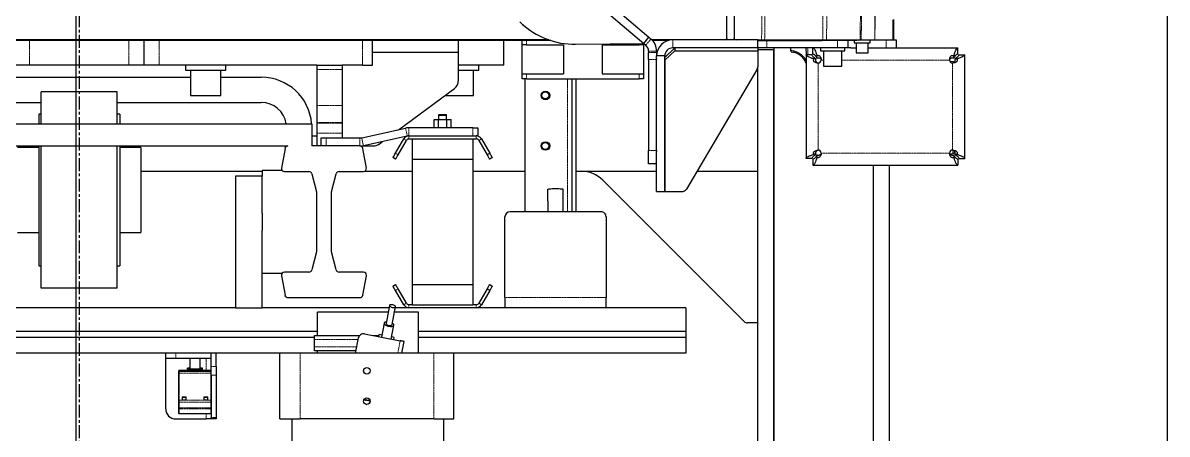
# Model space of a CAD drawing. Header units: millimetres. Extents: x -18594 to 273470, y -238787 to 48452.
# Drawn here: x 135922 to 137054, y -75408 to -75001 of the extents above; entities that cross this region are included whole.
import ezdxf

# ---------------------------------------------------------------- set-up
doc = ezdxf.new("R2010")
doc.units = ezdxf.units.MM
doc.linetypes.add('Xref AGV layout$0$CENTERX2', pattern=[20.32, 12.7, -2.54, 2.54, -2.54])
doc.linetypes.add('Xref AGV layout$0$PHANTOM', pattern=[2.5, 1.25, -0.25, 0.25, -0.25, 0.25, -0.25])
doc.layers.add('AM_BOR', color=4, linetype='Continuous', lineweight=25)
doc.layers.add('Xref AGV layout$0$Ndc8_F_Fast', color=5, linetype='Continuous', true_color=0x0000ff)

# ---------------------------------------------------------------- blocks, each defined once
blk = doc.blocks.new('Xref AGV layout$0$A$C343F789C')
at = {"color": 7, "linetype": 'Continuous', "lineweight": 25}
for p, q in [((3101.5, 679.5), (3101.5, 1612.2)), ((3102.2, 681.6), (3102.2, 1610.2)), ((2807.9, 913.3), (2807.9, 1381.4)), ((2813.8, 910.4), (2813.8, 1381.4)), ((3019.2, 1375.9), (3019.2, 915.9)), ((2792.2, 947.4), (2792.2, 1356.4)), ((2997.2, 1352.3), (2997.2, 939.5)), ((3040.2, 1325.9), (3040.2, 1183.4)), ((2837.2, 991.5), (2837.2, 1300.3)), ((3065.2, 1255.9), (3065.2, 1035.9)), ((2911.7, 1206.9), (2911.7, 1185.9)), ((2995.7, 1185.9), (2995.7, 1206.9)), ((3077.2, 1195), (3077.2, 1210)), ((3077.2, 1096.8), (3077.2, 1195)), ((2856.7, 1108.4), (2856.7, 1183.4)), ((2856.7, 1183.4), (2997.2, 1183.4)), ((2878.7, 1185.9), (2878.7, 1183.4)), ((2997.2, 1185.9), (2878.7, 1185.9)), ((3028.7, 1185.9), (3019.2, 1185.9)), ((3019.2, 1183.4), (3050.7, 1183.4)), ((3028.7, 1183.4), (3028.7, 1185.9)), ((3050.7, 1108.4), (3050.7, 1183.4)), ((2856.7, 1108.4), (2997.2, 1108.4)), ((2878.7, 1108.4), (2878.7, 1105.9)), ((2997.2, 1105.9), (2878.7, 1105.9)), ((2911.7, 1105.9), (2911.7, 1084.9)), ((2995.7, 1084.9), (2995.7, 1105.9)), ((3019.2, 1108.4), (3050.7, 1108.4)), ((3028.7, 1105.9), (3019.2, 1105.9)), ((3028.7, 1105.9), (3028.7, 1108.4)), ((3040.2, 1108.4), (3040.2, 965.9)), ((3077.2, 1081.8), (3077.2, 1096.8)), ((2995.7, 1084.9), (2911.7, 1084.9)), ((2972.2, 1084.9), (2972.2, 964.9)), ((3077.2, 1081.8), (3101.5, 1081.8)), ((3077.2, 1066.8), (3077.2, 1081.8)), ((3077.2, 910.9), (3077.2, 1066.8)), ((2737.2, 1060.4), (2787.2, 1060.4)), ((2787.2, 1060.4), (2792.2, 1060.4)), ((2787.2, 1060.4), (2787.2, 1050.4)), ((2727.2, 1050.4), (2727.2, 1020.4)), ((2732.4, 1015.7), (2732.4, 1047.1)), ((2732.7, 1047.4), (2737.3, 1047.4)), ((2737.3, 1047.4), (2738.5, 1047.4)), ((2738.5, 1047.4), (2743.7, 1047.4)), ((2743.7, 1047.4), (2745.9, 1047.4)), ((2745.9, 1047.4), (2772.4, 1047.4)), ((2746.1, 1043.6), (2746.1, 1040.7)), ((2746.4, 1043.9), (2748.4, 1043.9)), ((2748.4, 1043.9), (2748.5, 1043.9)), ((2748.7, 1043.6), (2748.7, 1040.7)), ((2772.4, 1047.4), (2774.1, 1047.4)), ((2774.1, 1047.4), (2774.4, 1047.4)), ((2774.4, 1047.4), (2774.8, 1047.4)), ((2774.4, 1047.1), (2774.4, 1015.7)), ((2775.1, 1015.7), (2775.1, 1047.1)), ((2787.2, 1050.4), (2787.2, 1015.4)), ((2748.4, 1040.4), (2746.4, 1040.4)), ((2748.5, 1040.4), (2748.4, 1040.4)), ((2774.7, 1040.6), (2774.4, 1040.9)), ((2774.4, 1035.9), (2774.7, 1036.2)), ((2774.7, 1040.6), (2774.7, 1036.2)), ((2776.5, 1038.9), (2775.1, 1038.9)), ((2776.5, 1023.9), (2776.5, 1038.9)), ((2776.5, 1038.9), (2777.5, 1038.9)), ((2787.2, 1036.4), (2777, 1036.4)), ((2777.5, 1036.4), (2777.5, 1038.9)), ((3072.2, 1035.9), (3047.2, 1035.9)), ((3047.2, 1035.9), (3047.2, 1020.9)), ((3077.2, 1040.9), (3072.2, 1040.9)), ((3072.2, 1040.9), (3072.2, 1020.9)), ((3483.7, 1039.5), (3098.6, 587.7)), ((3489.8, 1034.3), (3104.7, 582.5)), ((2727.2, 1015.4), (2727.2, 1020.4)), ((2746.1, 1022.1), (2746.1, 1019.2)), ((2746.4, 1022.4), (2748.4, 1022.4)), ((2748.4, 1018.9), (2746.4, 1018.9)), ((2748.4, 1022.4), (2748.5, 1022.4)), ((2748.5, 1018.9), (2748.4, 1018.9)), ((2748.7, 1022.1), (2748.7, 1019.2)), ((2774.7, 1026.6), (2774.4, 1026.9)), ((2774.4, 1021.9), (2774.7, 1022.2)), ((2774.7, 1026.6), (2774.7, 1022.2)), ((2775.1, 1023.9), (2776.5, 1023.9)), ((2776.5, 1023.9), (2777.5, 1023.9)), ((2777, 1026.4), (2787.2, 1026.4)), ((2777.5, 1023.9), (2777.5, 1026.4)), ((3047.2, 1020.9), (3047.2, 1005.9)), ((3072.2, 1020.9), (3072.2, 1000.9)), ((2727.2, 1010.4), (2727.2, 1015.4)), ((2727.2, 1015.4), (2728.5, 1015.4)), ((2728.5, 1010.4), (2727.2, 1010.4)), ((2770.5, 1015.4), (2728.5, 1015.4)), ((2770.5, 1010.4), (2728.5, 1010.4)), ((2770.5, 1015.4), (2779.1, 1015.4)), ((2779.1, 1010.4), (2770.5, 1010.4)), ((2779.1, 1015.4), (2792.2, 1015.4)), ((2779.1, 1010.4), (2792.2, 1010.4)), ((2787.2, 1015.4), (2792.2, 1015.4)), ((3047.2, 1005.9), (3072.2, 1005.9)), ((3065.2, 1005.9), (3065.2, 965.9)), ((3072.2, 1000.9), (3077.2, 1000.9)), ((2837.2, 991.5), (2837.2, 964.9)), ((2967.2, 991.5), (2837.2, 991.5)), ((2967.2, 964.9), (2967.2, 991.5)), ((2837.2, 964.9), (2913.8, 964.9)), ((2837.2, 839.5), (2837.2, 964.9)), ((2871.5, 964.9), (2871.5, 945.1)), ((2930.6, 964.9), (2913.8, 964.9)), ((2930.6, 964.9), (2967.2, 964.9)), ((2972.9, 964.9), (2967.2, 964.9)), ((2972.9, 945.1), (2972.9, 964.9)), ((2727.2, 947.4), (2792.2, 947.4)), ((2727.2, 947.4), (2727.2, 927.4)), ((2792.2, 927.4), (2792.2, 947.4)), ((2847.2, 939.5), (2847.2, 868.3)), ((2868.9, 945.8), (2849.6, 942.4)), ((2872.5, 918.7), (2872.5, 942.9)), ((2971.9, 942.9), (2971.9, 918.7)), ((2994.7, 942.4), (2975.4, 945.8)), ((2697.2, 935.4), (2727.2, 935.4)), ((2727.2, 795.4), (2727.2, 927.4)), ((2792.2, 795.4), (2792.2, 927.4)), ((2792.2, 910.4), (2794.7, 910.4)), ((2794.7, 872.1), (2794.7, 913.3)), ((2794.7, 913.3), (2798.7, 913.3)), ((2798.7, 913.3), (2805.7, 913.3)), ((2805.7, 913.3), (2809.7, 913.3)), ((2809.7, 913.3), (2809.7, 868.6)), ((2809.7, 910.4), (2832.8, 910.4)), ((2832.8, 840.4), (2832.8, 910.4)), ((2892.5, 911.4), (2874.7, 915.8)), ((2951.9, 911.4), (2892.5, 911.4)), ((2969.6, 915.8), (2951.9, 911.4)), ((3019.2, 915.9), (2997.2, 915.9)), ((2997.2, 868.3), (2997.2, 915.9)), ((3010, 910.9), (2997.2, 910.9)), ((2997.2, 906.6), (3005.2, 906.6)), ((3005.2, 906.6), (3005.2, 901.6)), ((3007.2, 915.9), (3007.2, 910.9)), ((3019.6, 910.9), (3010, 910.9)), ((3020.4, 910.9), (3019.6, 910.9)), ((3037.3, 910.9), (3020.4, 910.9)), ((3072.7, 910.9), (3037.3, 910.9)), ((3077.2, 910.9), (3072.7, 910.9)), ((3077.2, 910.9), (3077.2, 885.9)), ((2874.7, 891.9), (2892.5, 896.4)), ((2892.5, 896.4), (2951.9, 896.4)), ((2951.9, 896.4), (2969.6, 891.9)), ((3005.2, 901.6), (3005.2, 868.3)), ((2872.5, 864.9), (2872.5, 889)), ((2971.9, 889), (2971.9, 864.9)), ((3010, 885.9), (3005.2, 885.9)), ((3019.6, 885.9), (3010, 885.9)), ((3020.4, 885.9), (3019.6, 885.9)), ((3037.3, 885.9), (3020.4, 885.9)), ((3072.7, 885.9), (3037.3, 885.9)), ((3077.2, 885.9), (3072.7, 885.9)), ((3077.2, 865.9), (3077.2, 885.9)), ((2792.2, 872.6), (2807.4, 869.7)), ((2741.5, 862.1), (2741.5, 861.9)), ((2811.3, 863.8), (2804.5, 828.5)), ((2849.6, 865.3), (2868.9, 861.9)), ((2972.2, 863.6), (2972.2, 816.6)), ((2975.4, 861.9), (2994.7, 865.3)), ((2997.2, 868.3), (2997.2, 855.3)), ((3007, 821.5), (2997.5, 864.9)), ((3005.4, 866.6), (3014.8, 823.2)), ((3077.2, 865.9), (3077.2, 855.9)), ((2808.6, 849.6), (2810.6, 849.2)), ((2809.7, 855.2), (2809.7, 849.4)), ((2810.2, 846.8), (2810.6, 849.2)), ((2999.1, 849.4), (3001.7, 846)), ((3077.2, 855.9), (3101.5, 855.9)), ((3089.7, 770.9), (3089.7, 855.9)), ((2806.2, 837.3), (2820.1, 834.7)), ((2822, 844.5), (2808.1, 847.1)), ((2839.4, 839.1), (2821.6, 842.5)), ((2792.2, 826.8), (2803.8, 824.6)), ((2805.8, 834.9), (2807.8, 834.5)), ((2807.8, 834.5), (2808.3, 836.9)), ((2820.5, 836.6), (2838.3, 833.2)), ((2832.8, 810.4), (2832.8, 834.3)), ((2837.2, 819.8), (2837.2, 833.4)), ((2840.2, 825), (2854.3, 833.2)), ((2841.7, 822.4), (2855.8, 830.6)), ((2858.7, 835.7), (2860.2, 833.1)), ((2984.2, 833.1), (2985.7, 835.7)), ((2988.5, 830.6), (3002.7, 822.4)), ((2990, 833.2), (3004.2, 825)), ((3013.3, 830.2), (3054.1, 774.9)), ((2837.2, 753.3), (2837.2, 819.8)), ((2840.2, 816.6), (2840.2, 819.8)), ((2860.2, 816.6), (2840.2, 816.6)), ((2840.2, 816.6), (2840.2, 756.6)), ((2860.2, 816.6), (2860.2, 756.6)), ((2984.2, 816.6), (2860.2, 816.6)), ((2984.2, 816.6), (2984.2, 756.6)), ((3004.2, 816.6), (2984.2, 816.6)), ((3004.2, 819.8), (3004.2, 753.3)), ((3004.2, 816.6), (3004.2, 756.6)), ((3007.2, 819.8), (3007.2, 753.3)), ((3015.2, 756.6), (3015.2, 819.8)), ((2792.2, 810.4), (2832.8, 810.4)), ((2807.9, 545.9), (2807.9, 810.4)), ((2813.8, 545.9), (2813.8, 810.4)), ((2727.2, 795.4), (2727.2, 775.4)), ((2792.2, 775.4), (2792.2, 795.4)), ((3015.4, 796.6), (3015.2, 796.6)), ((3015.4, 796.6), (3015.4, 786.6)), ((3015.4, 794.9), (3023.4, 794.9)), ((3023.4, 794.9), (3023.4, 790.7)), ((2697.2, 785.4), (2727.2, 785.4)), ((3015.4, 790.7), (3023.4, 790.7)), ((3015.4, 786.6), (3015.4, 776.6)), ((3015.4, 782.4), (3023.4, 782.4)), ((3023.4, 790.7), (3023.4, 782.4)), ((3027.8, 790.6), (3023.4, 790.6)), ((3023.4, 782.6), (3027.8, 782.6)), ((3023.4, 782.4), (3023.4, 778.2)), ((3028.4, 790), (3027.8, 790.6)), ((3027.8, 790.6), (3027.8, 786.6)), ((3027.8, 786.6), (3027.8, 782.6)), ((3027.8, 782.6), (3028.4, 783.1)), ((3028.4, 790), (3028.4, 786.6)), ((3028.4, 786.6), (3028.4, 783.1)), ((3047.2, 784.4), (3047.2, 770.9)), ((2727.2, 775.4), (2792.2, 775.4)), ((2792.2, 545.9), (2792.2, 775.4)), ((3015.2, 776.6), (3015.4, 776.6)), ((3015.4, 778.2), (3023.4, 778.2)), ((3047.2, 770.9), (3047.2, 755.9)), ((3062.2, 770.9), (3089.7, 770.9)), ((3072.2, 770.9), (3072.2, 750.9)), ((3077.2, 725.9), (3077.2, 770.9)), ((3089.7, 770.9), (3101.5, 770.9)), ((2837.2, 545.9), (2837.2, 753.3)), ((2860.2, 756.6), (2840.2, 756.6)), ((2840.2, 753.3), (2840.2, 756.6)), ((2854.3, 739.9), (2840.2, 748.1)), ((2855.8, 742.5), (2841.7, 750.7)), ((2984.2, 756.6), (2860.2, 756.6)), ((2972.2, 756.6), (2972.2, 704.9)), ((3004.2, 756.6), (2984.2, 756.6)), ((3002.7, 750.7), (2988.5, 742.5)), ((3004.2, 748.1), (2990, 739.9)), ((3007.2, 751.6), (3007.2, 753.3)), ((3015.2, 751.6), (3007.2, 751.6)), ((3015.2, 756.6), (3015.2, 751.6)), ((3047.2, 755.9), (3072.2, 755.9)), ((3072.2, 750.9), (3077.2, 750.9)), ((2860.2, 740), (2858.7, 737.4)), ((2985.7, 737.4), (2984.2, 740)), ((2847.2, 724.9), (2837.2, 724.9)), ((2847.2, 724.9), (2927.2, 724.9)), ((3077.2, 725.9), (3101.5, 725.9)), ((2932.2, 629.9), (2932.2, 719.9)), ((2932.2, 704.9), (3063.7, 704.9)), ((3063.7, 707.9), (3068.7, 707.9)), ((3063.7, 703.6), (3063.7, 707.9)), ((3063.7, 703.6), (3063.7, 592.2)), ((3068.7, 707.9), (3068.7, 703.6)), ((3068.7, 707.9), (3097.2, 707.9)), ((3068.7, 703.6), (3068.7, 667.1)), ((3097.2, 707.9), (3101.5, 707.9)), ((3097.2, 703.6), (3097.2, 707.9)), ((3097.2, 703.6), (3097.2, 667.1)), ((3117.3, 707.4), (3116.3, 706.1)), ((3120, 710.3), (3117.3, 707.4)), ((2942.5, 682.4), (2932.2, 682.4)), ((2942.5, 682.4), (2954.4, 682.4)), ((2932.2, 667.4), (2942.5, 667.4)), ((3063.7, 658.9), (2932.2, 658.9)), ((2942.5, 667.4), (2954.4, 667.4)), ((3097.2, 667.1), (3068.7, 667.1)), ((3063.7, 654.9), (2932.2, 654.9)), ((2972.2, 654.9), (2972.2, 574.9)), ((3097.9, 655), (3098.6, 587.7)), ((2823.6, 488.4), (2963.4, 628.2)), ((2837.2, 624.9), (2847.2, 624.9)), ((2927.2, 624.9), (2847.2, 624.9)), ((3097.2, 628.7), (3068.7, 628.7)), ((3068.7, 628.7), (3068.7, 592.2)), ((3097.2, 628.7), (3097.2, 592.2)), ((3063.7, 587.9), (3063.7, 592.2)), ((3068.7, 592.2), (3068.7, 587.9)), ((3097.2, 587.9), (3097.2, 592.2)), ((2979.4, 574.9), (2979.4, 582.9)), ((2979.4, 582.9), (2992.6, 582.9)), ((3082.8, 582.9), (2992.6, 582.9)), ((3068.7, 587.9), (3063.7, 587.9)), ((3097.2, 587.9), (3068.7, 587.9)), ((3082.8, 582.9), (3089.6, 582.9)), ((3090.9, 582.9), (3089.6, 582.9)), ((3098.6, 587.7), (3096.9, 585.7)), ((3098.6, 587.9), (3097.2, 587.9)), ((3098.6, 587.7), (3104.7, 582.5)), ((3101.5, 563.4), (3101.5, 578.9)), ((3102.2, 507.4), (3102.2, 579.6)), ((3104.7, 582.5), (3103, 580.5)), ((2952.2, 574.9), (2952.2, 566.9)), ((2952.2, 574.9), (2991.7, 574.9)), ((2952.2, 566.9), (3086.2, 566.9)), ((2952.2, 566.9), (2952.2, 549.8)), ((3082, 566.9), (2952.2, 566.9)), ((2992.6, 574.9), (2991.7, 574.9)), ((2992.6, 574.9), (3082.8, 574.9)), ((3091.4, 556.9), (3082, 566.9)), ((3083.7, 574.9), (3082.8, 574.9)), ((3083.7, 574.9), (3086.2, 574.9)), ((3084.8, 566.9), (3094.2, 556.9)), ((3089.6, 574.9), (3086.2, 574.9)), ((3086.2, 566.9), (3086.2, 574.9)), ((3090.9, 574.9), (3089.6, 574.9)), ((3094.2, 556.9), (3091.4, 556.9)), ((3091.4, 556.9), (3091.4, 474.9)), ((3094.2, 474.9), (3094.2, 558.9)), ((3102.2, 474.9), (3102.2, 558.9)), ((2807.9, 545.9), (2792.2, 545.9)), ((2813.8, 545.9), (2807.9, 545.9)), ((2837.2, 545.9), (2813.8, 545.9)), ((3073.1, 475.5), (2954.6, 545.5)), ((2972.2, 535.1), (2972.2, 474.9)), ((3102.2, 497.9), (3102.2, 505.9)), ((3103.4, 498.4), (3104.1, 498.4)), ((3104.2, 505.4), (3103.5, 505.4)), ((3449.5, 498.4), (3104.1, 498.4)), ((3104.2, 505.4), (3451.8, 505.4)), ((2822.2, 474.9), (2822.2, 484.9)), ((2689.5, 474.9), (3075.4, 474.9)), ((3091.4, 474.9), (3075.4, 474.9)), ((3094.2, 474.9), (3091.4, 474.9)), ((3092.2, 458.9), (3092.2, 474.9)), ((3094.2, 465.9), (3094.2, 474.9)), ((3094.2, 474.9), (3102.2, 474.9)), ((3094.2, 395.9), (3094.2, 465.9)), ((3101.5, 474.9), (3101.5, 471.1)), ((3101.5, 471.1), (3102.2, 471.1)), ((3101.5, 469.6), (3102.2, 468.1)), ((3101.5, 469.6), (3101.5, 412.1)), ((3102.2, 474.9), (3102.2, 471.1)), ((3102.2, 468.1), (3102.2, 410.7)), ((2689.5, 458.9), (3092.2, 458.9)), ((3094.2, 458.9), (2689.5, 458.9)), ((3094.2, 442.5), (3091.9, 442.4)), ((2978.2, 420.5), (2978.2, 276.9)), ((2984.2, 420.5), (2978.2, 420.5)), ((3087.5, 427.2), (2984.9, 427.2)), ((2984.9, 421.2), (2984.9, 427.2)), ((2989, 417.3), (2989, 419.4)), ((3083.4, 417.3), (3083.4, 419.4)), ((3087.5, 421.2), (3087.5, 427.2)), ((3087.5, 426.7), (3094.2, 427.1)), ((3088.2, 420.5), (3094.2, 420.5)), ((2988.1, 416.4), (2986, 416.4)), ((3091.2, 409.9), (3076.2, 409.9)), ((3076.2, 409.9), (3076.2, 391.9)), ((3084.3, 416.4), (3086.4, 416.4)), ((3094.2, 412.9), (3091.2, 412.9)), ((3091.2, 412.9), (3091.2, 388.9)), ((3101.5, 412.1), (3102.2, 410.7)), ((3101.8, 410), (3101.8, 377.1)), ((3102, 408.6), (3102.2, 406.9)), ((3102.2, 406.9), (3102.2, 373.7)), ((3076.2, 391.9), (3091.2, 391.9)), ((3091.2, 388.9), (3094.2, 388.9)), ((3094.2, 385.9), (3094.2, 395.9)), ((3101.8, 385.9), (3094.2, 385.9)), ((3094.2, 383), (3094.2, 385.9)), ((3099.2, 377.7), (3089.2, 377.7)), ((3089.2, 377.7), (3089.2, 365.7)), ((3094.2, 383), (3094.2, 377.7)), ((3101.8, 379.7), (3099.2, 379.7)), ((3099.2, 379.7), (3099.2, 363.7)), ((3101.8, 377.1), (3102.2, 373.7)), ((3102.1, 374.5), (3102.1, 373.8)), ((3089.2, 365.7), (3099.2, 365.7)), ((3094.2, 365.7), (3094.2, 276.9)), ((3099.2, 363.7), (3102.1, 363.7)), ((3102.1, 372.5), (3102.1, 363.2)), ((3102.1, 363.2), (3102.2, 359.3)), ((3102.2, 372.9), (3102.2, 372.6)), ((3102.2, 372.6), (3102.2, 359.3)), ((2978.2, 360.9), (2689.5, 360.9)), ((3102.2, 358.9), (3102.2, 341)), ((2978.2, 344.9), (2689.5, 344.9)), ((3102.2, 340.9), (3102.2, 341)), ((3104.2, 340.9), (3102.2, 340.9)), ((3102.2, 340.9), (3102.2, 337.9)), ((3122.2, 340.6), (3102.2, 340.6)), ((3104.2, 340.9), (3122, 340.9)), ((3102.2, 337.9), (3094.2, 337.9)), ((2989.5, 285), (2989.8, 282)), ((3080.5, 282), (3080.8, 284.9)), ((2984.2, 276.9), (2978.2, 276.9)), ((2984.9, 276.2), (2984.9, 270.2)), ((2988.1, 281), (2986, 281)), ((2989, 280.1), (2989, 278)), ((3083.4, 280.1), (3083.4, 278)), ((3084.3, 281), (3086.4, 281)), ((3087.5, 276.2), (3087.5, 270.2)), ((3088.2, 276.9), (3094.2, 276.9)), ((2984.9, 270.2), (3087.5, 270.2))]:
    blk.add_line(p, q, dxfattribs=at)
at = {"color": 8, "linetype": 'Xref AGV layout$0$PHANTOM', "lineweight": 18}
for p, q in [((3077.2, 1195), (3101.5, 1195)), ((3077.2, 1096.8), (3101.5, 1096.8)), ((3077.2, 1066.8), (3101.5, 1066.8)), ((2732.6, 1047.1), (2732.4, 1047.1)), ((2732.6, 1047.1), (2732.6, 1015.7)), ((2737.2, 1047.1), (2732.6, 1047.1)), ((2738.2, 1047.1), (2737.2, 1047.1)), ((2737.2, 1015.7), (2737.2, 1047.1)), ((2738.2, 1047.1), (2738.2, 1015.7)), ((2743.9, 1047.1), (2738.2, 1047.1)), ((2743.9, 1015.7), (2743.9, 1047.1)), ((2745.9, 1047.1), (2743.9, 1047.1)), ((2745.8, 1040.7), (2745.8, 1043.6)), ((2745.8, 1043.6), (2746.1, 1043.6)), ((2745.9, 1047.4), (2745.9, 1047.1)), ((2745.9, 1047.1), (2745.9, 1044)), ((2772.4, 1047.1), (2745.9, 1047.1)), ((2746.4, 1044.2), (2748.5, 1044.2)), ((2746.4, 1043.9), (2746.4, 1044.2)), ((2748.5, 1043.9), (2746.4, 1043.9)), ((2746.4, 1043.9), (2746.4, 1043.9)), ((2748.5, 1043.9), (2748.5, 1044.2)), ((2748.8, 1043.6), (2748.7, 1043.6)), ((2748.8, 1040.7), (2748.8, 1043.6)), ((2748.8, 1043.6), (2749.1, 1043.6)), ((2749.1, 1043.6), (2749.1, 1040.7)), ((2772.4, 1047.4), (2772.4, 1047.1)), ((2772.4, 1015.7), (2772.4, 1047.1)), ((2774.4, 1047.1), (2772.4, 1047.1)), ((2774.7, 1047.1), (2774.4, 1047.1)), ((2774.7, 1047.1), (2774.7, 1015.7)), ((2775.1, 1047.1), (2774.7, 1047.1)), ((2787.2, 1050.4), (2792.2, 1050.4)), ((2745.8, 1040.7), (2746.1, 1040.7)), ((2745.9, 1040.3), (2745.9, 1022.5)), ((2746.4, 1040.1), (2746.4, 1040.4)), ((2746.4, 1040.4), (2748.5, 1040.4)), ((2746.4, 1040.4), (2746.4, 1040.4)), ((2748.5, 1040.1), (2746.4, 1040.1)), ((2748.5, 1040.1), (2748.5, 1040.4)), ((2748.7, 1040.7), (2748.8, 1040.7)), ((2748.8, 1040.7), (2749.1, 1040.7)), ((2732.4, 1020.4), (2727.2, 1020.4)), ((2745.8, 1019.2), (2745.8, 1022.1)), ((2745.8, 1022.1), (2746.1, 1022.1)), ((2745.8, 1019.2), (2746.1, 1019.2)), ((2745.9, 1018.8), (2745.9, 1015.7)), ((2746.4, 1022.7), (2748.5, 1022.7)), ((2746.4, 1022.4), (2746.4, 1022.7)), ((2748.5, 1022.4), (2746.4, 1022.4)), ((2746.4, 1022.4), (2746.4, 1022.4)), ((2746.4, 1018.6), (2746.4, 1018.9)), ((2746.4, 1018.9), (2748.5, 1018.9)), ((2746.4, 1018.9), (2746.4, 1018.9)), ((2748.5, 1018.6), (2746.4, 1018.6)), ((2748.5, 1022.4), (2748.5, 1022.7)), ((2748.5, 1018.6), (2748.5, 1018.9)), ((2748.8, 1022.1), (2748.7, 1022.1)), ((2748.7, 1019.2), (2748.8, 1019.2)), ((2748.8, 1019.2), (2748.8, 1022.1)), ((2748.8, 1022.1), (2749.1, 1022.1)), ((2748.8, 1019.2), (2749.1, 1019.2)), ((2749.1, 1022.1), (2749.1, 1019.2)), ((2787.2, 1020.4), (2775.1, 1020.4)), ((2728.5, 1015.4), (2728.5, 1010.4)), ((2732.4, 1015.7), (2732.6, 1015.7)), ((2732.6, 1015.7), (2737.2, 1015.7)), ((2737.2, 1015.7), (2738.2, 1015.7)), ((2738.2, 1015.7), (2743.9, 1015.7)), ((2743.9, 1015.7), (2745.9, 1015.7)), ((2745.9, 1015.7), (2745.9, 1015.4)), ((2745.9, 1015.7), (2772.4, 1015.7)), ((2770.5, 1010.4), (2770.5, 1015.4)), ((2772.4, 1015.7), (2774.4, 1015.7)), ((2772.4, 1015.7), (2772.4, 1015.4)), ((2774.4, 1015.7), (2774.7, 1015.7)), ((2774.7, 1015.7), (2775.1, 1015.7)), ((2779.1, 1015.4), (2779.1, 1010.4)), ((2727.2, 927.4), (2792.2, 927.4)), ((2798.7, 913.3), (2798.7, 871.4)), ((2805.7, 870), (2805.7, 913.3)), ((3010, 910.9), (3010, 885.9)), ((3019.6, 910.9), (3019.6, 885.9)), ((3020.4, 910.9), (3020.4, 885.9)), ((3037.3, 910.9), (3037.3, 885.9)), ((3072.7, 910.9), (3072.7, 885.9)), ((3005.2, 901.6), (2997.2, 901.6)), ((2741.7, 862.8), (2741.4, 861.2)), ((2744.7, 858.1), (2745.9, 864.4)), ((2746.6, 864), (2745.4, 858.2)), ((2776.4, 864.1), (2774.1, 864.6)), ((3005.2, 868.3), (2997.2, 868.3)), ((2997.5, 864.9), (3005.4, 866.6)), ((3077.2, 865.9), (3101.5, 865.9)), ((2792.2, 830.9), (2804.5, 828.5)), ((2855.8, 830.6), (2854.3, 833.2)), ((2990, 833.2), (2988.5, 830.6)), ((2840.2, 819.8), (2837.2, 819.8)), ((2841.7, 822.4), (2840.2, 825)), ((3002.7, 822.4), (3004.2, 825)), ((3004.2, 819.8), (3007.2, 819.8)), ((3007, 821.5), (3014.8, 823.2)), ((3007.2, 819.8), (3015.2, 819.8)), ((2727.2, 795.4), (2792.2, 795.4)), ((2840.2, 753.3), (2837.2, 753.3)), ((2841.7, 750.7), (2840.2, 748.1)), ((3002.7, 750.7), (3004.2, 748.1)), ((3004.2, 753.3), (3007.2, 753.3)), ((3007.2, 756.6), (3015.2, 756.6)), ((2854.3, 739.9), (2855.8, 742.5)), ((2988.5, 742.5), (2990, 739.9)), ((2847.2, 624.9), (2847.2, 724.9)), ((3068.7, 703.6), (3063.7, 703.6)), ((3101.5, 703.6), (3097.2, 703.6)), ((3063.7, 662.9), (2932.2, 662.9)), ((3063.7, 592.2), (3068.7, 592.2)), ((3097.2, 592.2), (3098.6, 592.2)), ((2992.6, 582.9), (2992.6, 574.9)), ((3082.8, 574.9), (3082.8, 582.9)), ((3089.6, 582.9), (3089.6, 574.9)), ((3090.9, 582.9), (3090.9, 574.9)), ((3096.9, 585.7), (3103, 580.5)), ((3094.2, 558.9), (3102.2, 558.9)), ((3102.2, 507.4), (3102.2, 507.4)), ((3101.5, 465.9), (3094.2, 465.9)), ((3102.2, 471.1), (3451.4, 466.8)), ((3451.5, 463.8), (3102.2, 468.1)), ((3094.2, 425.6), (3087.5, 425.3)), ((2990.2, 412.2), (2990.2, 285.2)), ((3079.2, 415.2), (2993.2, 415.2)), ((3082.2, 409.9), (3082.2, 412.2)), ((3102.2, 410.7), (3452.1, 406.3)), ((3452.2, 402.5), (3102.2, 406.9)), ((3082.2, 285.2), (3082.2, 391.9)), ((3094.2, 395.9), (3101.8, 395.9)), ((3102.2, 373.7), (3453.6, 369.4)), ((3453.6, 368.3), (3102.2, 372.6)), ((3102.2, 359.3), (3455.3, 354.9)), ((3455.3, 354.8), (3102.2, 359.1)), ((3094.2, 347.9), (3102.2, 347.9)), ((2989.8, 282), (2993.1, 282)), ((2993.2, 282.2), (3079.2, 282.2)), ((3079.4, 282), (3080.5, 282))]:
    blk.add_line(p, q, dxfattribs=at)
at = {"color": 5, "linetype": 'Xref AGV layout$0$CENTERX2'}
blk.add_line((3879.2, 1145.9), (0, 1145.9), dxfattribs=at)
at = {"color": 8, "linetype": 'Xref AGV layout$0$PHANTOM', "lineweight": 18, "flags": 128}
for points in [[(2732.7, 1047.4), (2732.6, 1047.4), (2732.6, 1047.4), (2732.6, 1047.3), (2732.6, 1047.3), (2732.6, 1047.2), (2732.6, 1047.2), (2732.6, 1047.1), (2732.6, 1047.1)], [(2737.3, 1047.4), (2737.3, 1047.4), (2737.3, 1047.4), (2737.3, 1047.3), (2737.3, 1047.3), (2737.3, 1047.2), (2737.2, 1047.2), (2737.2, 1047.1), (2737.2, 1047.1)], [(2746.1, 1043.8), (2746.1, 1043.8), (2746.1, 1043.8), (2746.1, 1043.8), (2746.1, 1043.9), (2746, 1043.9), (2746, 1043.9), (2745.9, 1044), (2745.9, 1044)], [(2745.9, 1040.3), (2745.9, 1040.3), (2746, 1040.4), (2746, 1040.4), (2746.1, 1040.4), (2746.1, 1040.4), (2746.1, 1040.5), (2746.1, 1040.5), (2746.1, 1040.5)], [(2746.1, 1022.3), (2746.1, 1022.3), (2746.1, 1022.3), (2746.1, 1022.3), (2746.1, 1022.4), (2746, 1022.4), (2746, 1022.4), (2745.9, 1022.5), (2745.9, 1022.5)], [(2745.9, 1018.8), (2745.9, 1018.8), (2746, 1018.9), (2746, 1018.9), (2746.1, 1018.9), (2746.1, 1018.9), (2746.1, 1019), (2746.1, 1019), (2746.1, 1019)], [(2732.6, 1015.7), (2732.6, 1015.6), (2732.6, 1015.6), (2732.6, 1015.5), (2732.6, 1015.5), (2732.6, 1015.4), (2732.6, 1015.4), (2732.6, 1015.4), (2732.7, 1015.4)], [(2737.2, 1015.7), (2737.2, 1015.6), (2737.2, 1015.6), (2737.3, 1015.5), (2737.3, 1015.5), (2737.3, 1015.4), (2737.3, 1015.4), (2737.3, 1015.4), (2737.3, 1015.4)]]:
    blk.add_lwpolyline(points, dxfattribs=at)
at = {"color": 7, "linetype": 'Continuous', "lineweight": 25, "flags": 128}
for points in [[(2823.2, 842.2), (2823.1, 842.9), (2822.8, 843.8), (2822.4, 844.3), (2821.8, 844.5), (2821.2, 844.3), (2820.6, 843.8), (2820, 843), (2819.5, 841.9), (2819.1, 840.6), (2818.9, 839.3), (2818.8, 838), (2818.8, 836.8), (2819.1, 835.8), (2819.5, 835.1), (2820, 834.7), (2820.5, 834.7), (2821.1, 835), (2821.7, 835.7), (2822.1, 836.3)], [(2821.6, 842.5), (2821.4, 842.5), (2820.9, 842.2), (2820.5, 841.7), (2820.1, 840.8), (2819.8, 839.8), (2819.7, 838.8), (2819.7, 837.9), (2819.9, 837.1), (2820.3, 836.7), (2820.5, 836.6)], [(2840.1, 835.9), (2840.2, 836.9), (2840.2, 837.9), (2840, 838.6), (2839.6, 839), (2839.2, 839.1), (2838.7, 838.8), (2838.3, 838.2), (2837.9, 837.4), (2837.6, 836.4), (2837.5, 835.4), (2837.6, 834.4), (2837.8, 833.7), (2838.1, 833.3), (2838.5, 833.2), (2839, 833.5), (2839.4, 834.1), (2839.8, 834.9), (2840.1, 835.9)], [(2803.8, 824.6), (2803.8, 824.6), (2803.8, 824.9), (2803.9, 825.2), (2804, 825.7), (2804.1, 826.3), (2804.2, 827), (2804.4, 827.7), (2804.5, 828.5)], [(2854.3, 833.2), (2855.2, 833.7), (2856, 834.2), (2856.7, 834.6), (2857.4, 835), (2857.9, 835.3), (2858.3, 835.5), (2858.6, 835.7), (2858.7, 835.7)], [(2860.2, 833.1), (2860.1, 833.1), (2859.8, 832.9), (2859.4, 832.7), (2858.9, 832.4), (2858.2, 832), (2857.5, 831.6), (2856.7, 831.1), (2855.8, 830.6)], [(2988.5, 830.6), (2987.7, 831.1), (2986.8, 831.6), (2986.1, 832), (2985.4, 832.4), (2984.9, 832.7), (2984.5, 832.9), (2984.3, 833.1), (2984.2, 833.1)], [(2985.7, 835.7), (2985.8, 835.7), (2986, 835.5), (2986.4, 835.3), (2986.9, 835), (2987.6, 834.6), (2988.3, 834.2), (2989.2, 833.7), (2990, 833.2)], [(2858.7, 737.4), (2858.6, 737.5), (2858.3, 737.6), (2857.9, 737.8), (2857.4, 738.1), (2856.7, 738.5), (2856, 739), (2855.2, 739.4), (2854.3, 739.9)], [(2855.8, 742.5), (2856.7, 742), (2857.5, 741.6), (2858.2, 741.1), (2858.9, 740.7), (2859.4, 740.4), (2859.8, 740.2), (2860.1, 740.1), (2860.2, 740)], [(2984.2, 740), (2984.3, 740.1), (2984.5, 740.2), (2984.9, 740.4), (2985.4, 740.7), (2986.1, 741.1), (2986.8, 741.6), (2987.7, 742), (2988.5, 742.5)], [(2990, 739.9), (2989.2, 739.4), (2988.3, 739), (2987.6, 738.5), (2986.9, 738.1), (2986.4, 737.8), (2986, 737.6), (2985.8, 737.5), (2985.7, 737.4)], [(2954.4, 682.4), (2954.6, 682.2), (2954.7, 681.6), (2954.8, 680.7), (2954.9, 679.6), (2955, 678.1), (2955.1, 676.6), (2955.1, 674.9), (2955.1, 673.2), (2955, 671.6), (2954.9, 670.2), (2954.8, 669), (2954.7, 668.1), (2954.6, 667.6), (2954.4, 667.4)]]:
    blk.add_lwpolyline(points, dxfattribs=at)
at = {"color": 7, "linetype": 'Continuous', "lineweight": 25}
for centre, radius in [((2744.7, 861.4), 3.25), ((2774.7, 861.4), 3.25), ((2997.2, 684.9), 4.25), ((2997.2, 684.9), 3.45), ((3047.2, 684.9), 4.25), ((3047.2, 684.9), 3.45)]:
    blk.add_circle(centre, radius, dxfattribs=at)
for centre, radius, start, end in [((2737.2, 1050.4), 10, 90, 180), ((2732.7, 1047.1), 0.3, 90, 180), ((2774.1, 1047.1), 0.3, 0, 90), ((2774.8, 1047.1), 0.3, 0, 90), ((2790.6, 1032.7), 14.1, 164.7729, 185.2651), ((2790.6, 1030.1), 14.1, 174.7348, 195.2272), ((2732.7, 1015.7), 0.3, 180, 270), ((2774.1, 1015.7), 0.3, 270, 0), ((2774.8, 1015.7), 0.3, 270, 0), ((3015.2, 965.9), 50, 274.5886, 0), ((3015.2, 965.9), 25, 279.2069, 0), ((2850.2, 939.5), 3, 100, 180), ((2869.5, 942.9), 3, 0, 100), ((2974.9, 942.9), 3, 80, 180), ((2994.2, 939.5), 3, 0, 80), ((2875.5, 918.7), 3, 180, 255.9), ((2968.9, 918.7), 3, 284.1, 0), ((2875.5, 889), 3, 104.1, 180), ((2968.9, 889), 3, 0, 75.9), ((2806.4, 864.8), 5, 349.1192, 79.1192), ((2850.2, 868.3), 3, 180, 260), ((2869.5, 864.9), 3, 260, 0), ((2974.9, 864.9), 3, 180, 280), ((2994.2, 868.3), 3, 280, 0), ((3013.2, 868.3), 16, 180, 192.3005), ((3013.2, 868.3), 8, 180, 192.3005), ((3007.2, 855.3), 10, 180, 216.4556), ((2843.2, 819.8), 6, 120, 180), ((2843.2, 819.8), 3, 120, 180), ((3001.2, 819.8), 3, 0, 60), ((3001.2, 819.8), 6, 0, 60), ((2999.2, 819.8), 8, 0, 12.3005), ((2999.2, 819.8), 16, 0, 12.3005), ((3062.2, 780.9), 10, 216.4556, 270), ((2843.2, 753.3), 6, 180, 240), ((2843.2, 753.3), 3, 180, 240), ((3001.2, 753.3), 3, 300, 0), ((3001.2, 753.3), 6, 300, 0), ((2927.2, 719.9), 5, 0, 90), ((3175.1, 656.1), 77.3, 136.7015, 180.7701), ((2942.2, 649.4), 30, 315, 0), ((2927.2, 629.9), 5, 270, 0), ((3090.9, 590.9), 8, 270, 319.5608), ((3090.9, 590.9), 16, 270, 319.5608), ((3086.2, 558.9), 16, 0, 90), ((3086.2, 558.9), 8, 0, 90), ((2957.2, 549.8), 5.06, 179.3472, 238.5728), ((2957.2, 549.7), 5, 180, 222.2693), ((3104.2, 507.4), 1.99, 179.5764, 269.5709), ((3103.5, 507.3), 1.95, 228.3267, 269.9356), ((3104.2, 496.4), 1.99, 90.4437, 180.4344), ((3103.4, 496.4), 1.95, 90.0658, 130.0452), ((2827.2, 484.9), 5, 135, 180), ((3075.4, 479.4), 4.48, 239.31, 269.902), ((2990.2, 415.2), 3, 270, 0), ((3082.2, 415.2), 3, 180, 270), ((3103.7, 348.2), 7.29, 258.1032, 273.915), ((2990.2, 282.2), 3, 0, 90), ((3082.2, 282.2), 3, 90, 180), ((2991.8, 282.3), 2, 186.0032, 269.597), ((3078.5, 282.3), 2, 310.9107, 353.9851)]:
    blk.add_arc(centre, radius, start, end, dxfattribs=at)
at = {"color": 8, "linetype": 'Xref AGV layout$0$PHANTOM', "lineweight": 18}
for centre, radius, start, end in [((2738.5, 1047.1), 0.279, 95.5645, 184.6416), ((2743.6, 1047.1), 0.266, 351.09, 76.6911), ((2774.4, 1047.1), 0.285, 356.8893, 86.5239), ((2738.5, 1015.7), 0.279, 175.3593, 264.4347), ((2743.6, 1015.6), 0.266, 283.3098, 8.9091), ((2774.4, 1015.7), 0.285, 273.477, 3.1099)]:
    blk.add_arc(centre, radius, start, end, dxfattribs=at)
for centre, major_axis, ratio, start_param, end_param in [((2746.4, 1043.6), (0, 0.6), 0.999848, 0, 0.880946), ((2746.4, 1043.6), (0, 0.3), 0.999543, 0, 0.880946), ((2748.5, 1043.6), (-0.606, -0.06), 0.984662, 3.044425, 4.612191), ((2748.5, 1043.6), (0.312, 0.031), 0.955574, 6.186018, 7.753784), ((2746.4, 1040.7), (0, -0.6), 0.999848, 5.40224, 6.283185), ((2746.4, 1040.7), (0, 0.3), 0.999543, 2.260647, 3.141593), ((2748.5, 1040.7), (-0.606, 0.06), 0.984662, 1.670994, 3.23876), ((2748.5, 1040.7), (0.312, -0.031), 0.955574, 4.812587, 6.380353), ((2746.4, 1022.1), (0, 0.6), 0.999848, 0, 0.880946), ((2746.4, 1019.2), (0, -0.6), 0.999848, 5.40224, 6.283185), ((2746.4, 1022.1), (0, 0.3), 0.999543, 0, 0.880946), ((2746.4, 1019.2), (0, 0.3), 0.999543, 2.260647, 3.141593), ((2748.5, 1022.1), (-0.606, -0.06), 0.984662, 3.044425, 4.612191), ((2748.5, 1022.1), (0.312, 0.031), 0.955574, 6.186018, 7.753784), ((2748.5, 1019.2), (-0.606, 0.06), 0.984662, 1.670994, 3.23876), ((2748.5, 1019.2), (0.312, -0.031), 0.955574, 4.812587, 6.380353)]:
    blk.add_ellipse(centre, major_axis=major_axis, ratio=ratio, start_param=start_param, end_param=end_param, dxfattribs=at)
at = {"color": 7, "linetype": 'Continuous', "lineweight": 25}
for centre, major_axis, ratio, start_param, end_param in [((2746.4, 1043.6), (0, 0.3), 0.999848, 0, 1.570796), ((2748.4, 1043.6), (-0.303, -0.03), 0.984662, 3.044425, 4.612191), ((2746.4, 1040.7), (0, -0.3), 0.999848, 4.712389, 6.283185), ((2748.4, 1040.7), (-0.303, 0.03), 0.984662, 1.670994, 3.23876), ((2746.4, 1022.1), (0, 0.3), 0.999848, 0, 1.570796), ((2746.4, 1019.2), (0, -0.3), 0.999848, 4.712389, 6.283185), ((2748.4, 1022.1), (-0.303, -0.03), 0.984662, 3.044425, 4.612191), ((2748.4, 1019.2), (-0.303, 0.03), 0.984662, 1.670994, 3.23876)]:
    blk.add_ellipse(centre, major_axis=major_axis, ratio=ratio, start_param=start_param, end_param=end_param, dxfattribs=at)
at = {"color": 8, "linetype": 'Xref AGV layout$0$PHANTOM', "lineweight": 18}
for points, knots in [([(2745.8, 1043.6), (2745.8, 1043.7), (2745.8, 1043.8), (2745.9, 1043.9), (2745.9, 1044)], [0, 0, 0, 0, 0.493781, 1, 1, 1, 1]), ([(2746.1, 1043.8), (2746.1, 1043.8), (2746.1, 1043.7), (2746.1, 1043.6), (2746.1, 1043.6)], [0, 0, 0, 0, 0.510939, 1, 1, 1, 1]), ([(2745.9, 1040.3), (2745.9, 1040.3), (2745.8, 1040.5), (2745.8, 1040.6), (2745.8, 1040.7)], [0, 0, 0, 0, 0.484289, 1, 1, 1, 1]), ([(2746.1, 1040.7), (2746.1, 1040.6), (2746.1, 1040.6), (2746.1, 1040.5), (2746.1, 1040.5)], [0, 0, 0, 0, 0.510903, 1, 1, 1, 1]), ([(2745.8, 1022.1), (2745.8, 1022.2), (2745.8, 1022.3), (2745.9, 1022.4), (2745.9, 1022.5)], [0, 0, 0, 0, 0.4937897, 1, 1, 1, 1]), ([(2745.9, 1018.8), (2745.9, 1018.8), (2745.8, 1019), (2745.8, 1019.1), (2745.8, 1019.2)], [0, 0, 0, 0, 0.484264, 1, 1, 1, 1]), ([(2746.1, 1022.3), (2746.1, 1022.3), (2746.1, 1022.2), (2746.1, 1022.1), (2746.1, 1022.1)], [0, 0, 0, 0, 0.51092, 1, 1, 1, 1]), ([(2746.1, 1019.2), (2746.1, 1019.1), (2746.1, 1019.1), (2746.1, 1019), (2746.1, 1019)], [0, 0, 0, 0, 0.51092, 1, 1, 1, 1]), ([(3091.9, 442.3), (3091.9, 442.4), (3091.9, 442.4), (3091.8, 441.8), (3091.6, 440.6), (3091.1, 438.7), (3090.3, 436.5), (3089.2, 434.3), (3088, 432.3), (3086.3, 430.4), (3084.4, 428.5), (3082.8, 427.6), (3082.1, 427.2)], [0, 0, 0, 0, 0.05395, 0.180881, 0.311549, 0.435897, 0.564792, 0.652235, 0.74198, 0.82757, 0.915758, 1, 1, 1, 1])]:
    blk.add_open_spline(points, degree=3, knots=knots, dxfattribs=at)
at = {"color": 7, "linetype": 'Continuous', "lineweight": 25}
for points, knots in [([(3101.5, 471.1), (3101.5, 471), (3101.5, 471), (3101.5, 470.9), (3101.5, 470.8), (3101.5, 470.8), (3101.5, 470.8), (3101.5, 470.8), (3101.5, 470.8), (3101.5, 470.8), (3101.5, 470.8), (3101.5, 470.7), (3101.5, 470.6), (3101.5, 470.5), (3101.5, 470.5), (3101.5, 470.4), (3101.5, 470.4), (3101.5, 470.4), (3101.5, 470.4), (3101.5, 470.1), (3101.5, 469.9), (3101.5, 469.6)], [0, 0, 0, 0, 0.125, 0.125, 0.1875, 0.1875, 0.21875, 0.21875, 0.234375, 0.234375, 0.25, 0.25, 0.375, 0.375, 0.4375, 0.4375, 0.46875, 0.46875, 0.5, 0.5, 1, 1, 1, 1]), ([(3102.2, 471.1), (3102.2, 471), (3102.2, 470.8), (3102.2, 470.6), (3102.2, 470.3), (3102.2, 470), (3102.2, 469.6), (3102.2, 469.1), (3102.2, 468.6), (3102.2, 468.3), (3102.2, 468.1)], [0, 0, 0, 0, 0.099442, 0.182896, 0.250363, 0.373726, 0.500582, 0.655605, 0.822072, 1, 1, 1, 1]), ([(3091.9, 442.4), (3091.8, 442.4), (3091.5, 442.4), (3091, 442.2), (3090.6, 441.9), (3090.4, 441.6), (3090.2, 441.3), (3090.1, 441.1), (3090.1, 441), (3090.1, 441)], [0, 0, 0, 0, 0.134378, 0.373085, 0.571713, 0.73942, 0.876734, 0.9796, 1, 1, 1, 1]), ([(3079.4, 427.2), (3080, 427.5), (3081.4, 428.1), (3083.3, 429.3), (3085, 430.7), (3086.5, 432.4), (3087.6, 434), (3088.6, 435.8), (3089.3, 437.6), (3089.8, 439.2), (3090, 440.2), (3090, 440.7), (3090, 440.6), (3090, 440.6)], [0, 0, 0, 0, 0.071721, 0.147577, 0.226824, 0.306065, 0.387239, 0.468482, 0.587282, 0.706308, 0.830175, 0.954101, 1, 1, 1, 1]), ([(2986, 416.4), (2984.9, 416.7), (2982.7, 417.4), (2980.2, 418.4), (2978.5, 419.5), (2978.3, 420.1), (2978.2, 420.5)], [0, 0, 0, 0, 0.25, 0.499998, 0.750002, 1, 1, 1, 1]), ([(2988.1, 416.4), (2987.5, 416.7), (2986.4, 417.4), (2985.2, 418.4), (2984.3, 419.5), (2984.2, 420.1), (2984.2, 420.5)], [0, 0, 0, 0, 0.250002, 0.500005, 0.750001, 1, 1, 1, 1]), ([(2984.9, 427.2), (2985.2, 427.1), (2985.9, 426.9), (2986.9, 425.2), (2987.9, 422.7), (2988.6, 420.5), (2989, 419.4)], [0, 0, 0, 0, 0.2499976, 0.5000029, 0.7499989, 1, 1, 1, 1]), ([(2984.9, 421.2), (2985.2, 421.1), (2985.9, 421), (2986.9, 420.2), (2987.9, 418.9), (2988.6, 417.8), (2989, 417.3)], [0, 0, 0, 0, 0.249998, 0.499998, 0.749997, 1, 1, 1, 1]), ([(2989, 419.4), (2989.2, 419.5), (2989.6, 419.8), (2990.3, 419.8), (2990.9, 419.7), (2991.6, 419.3), (2992.3, 418.5), (2993, 417.1), (2993.1, 415.9), (2993.2, 415.2)], [0, 0, 0, 0, 0.1246509, 0.1880242, 0.2510893, 0.3693716, 0.50189, 0.7215959, 1, 1, 1, 1]), ([(3079.2, 415.2), (3079.2, 415.8), (3079.3, 417.1), (3080, 418.5), (3080.8, 419.3), (3081.5, 419.7), (3082.1, 419.8), (3082.7, 419.7), (3083.1, 419.5), (3083.4, 419.4)], [0, 0, 0, 0, 0.269615, 0.498185, 0.631104, 0.749462, 0.81363, 0.874155, 1, 1, 1, 1]), ([(3083.4, 419.4), (3083.7, 420.5), (3084.4, 422.7), (3085.4, 425.2), (3086.4, 426.9), (3087.1, 427.1), (3087.5, 427.2)], [0, 0, 0, 0, 0.250001, 0.499997, 0.750002, 1, 1, 1, 1]), ([(3083.4, 417.3), (3083.7, 417.8), (3084.4, 418.9), (3085.4, 420.2), (3086.4, 421), (3087.1, 421.1), (3087.5, 421.2)], [0, 0, 0, 0, 0.250004, 0.500002, 0.750002, 1, 1, 1, 1]), ([(3088.2, 420.5), (3088.1, 420.1), (3088, 419.5), (3087.2, 418.4), (3085.9, 417.4), (3084.8, 416.7), (3084.3, 416.4)], [0, 0, 0, 0, 0.249999, 0.499995, 0.749999, 1, 1, 1, 1]), ([(3094.2, 420.5), (3094.1, 420.1), (3093.8, 419.5), (3092.2, 418.4), (3089.7, 417.4), (3087.5, 416.7), (3086.4, 416.4)], [0, 0, 0, 0, 0.249998, 0.500002, 0.749999, 1, 1, 1, 1]), ([(2990.2, 412.2), (2989.5, 412.2), (2988.3, 412.3), (2986.9, 413), (2986, 413.8), (2985.7, 414.5), (2985.6, 415.1), (2985.6, 415.7), (2985.8, 416.1), (2986, 416.4)], [0, 0, 0, 0, 0.269613, 0.498179, 0.631102, 0.749463, 0.813629, 0.874153, 1, 1, 1, 1]), ([(2990.2, 412.2), (2990, 412.2), (2989.6, 412.2), (2989.2, 412.4), (2988.8, 412.8), (2988.4, 413.2), (2988.1, 413.9), (2987.9, 414.7), (2987.9, 415.5), (2988, 416.1), (2988.1, 416.4)], [0, 0, 0, 0, 0.09716, 0.190041, 0.283883, 0.383787, 0.523747, 0.671038, 0.838832, 1, 1, 1, 1]), ([(2989, 417.3), (2989.2, 417.4), (2989.8, 417.5), (2990.7, 417.5), (2991.5, 417.3), (2992.1, 417), (2992.6, 416.6), (2992.9, 416.2), (2993.1, 415.7), (2993.1, 415.4), (2993.2, 415.2)], [0, 0, 0, 0, 0.1592915, 0.329908, 0.4773824, 0.6171186, 0.7105194, 0.8025093, 0.8976321, 1, 1, 1, 1]), ([(3079.2, 415.2), (3079.2, 415.4), (3079.2, 415.7), (3079.4, 416.2), (3079.7, 416.6), (3080.2, 417), (3080.8, 417.3), (3081.6, 417.5), (3082.5, 417.5), (3083.1, 417.4), (3083.4, 417.3)], [0, 0, 0, 0, 0.097161, 0.19004, 0.283887, 0.383795, 0.523752, 0.671036, 0.838835, 1, 1, 1, 1]), ([(3086.4, 416.4), (3086.5, 416.1), (3086.7, 415.7), (3086.8, 415.1), (3086.7, 414.5), (3086.3, 413.8), (3085.5, 413), (3084.1, 412.4), (3082.9, 412.3), (3082.2, 412.2)], [0, 0, 0, 0, 0.124649, 0.188024, 0.251086, 0.369376, 0.50189, 0.721594, 1, 1, 1, 1]), ([(3084.3, 416.4), (3084.3, 416.1), (3084.5, 415.5), (3084.5, 414.7), (3084.3, 413.9), (3084, 413.2), (3083.6, 412.8), (3083.2, 412.5), (3082.7, 412.3), (3082.4, 412.2), (3082.2, 412.2)], [0, 0, 0, 0, 0.159289, 0.329905, 0.477391, 0.617117, 0.710521, 0.802511, 0.897634, 1, 1, 1, 1]), ([(3101.5, 412.1), (3101.6, 411.7), (3101.6, 411.3), (3101.7, 411), (3101.7, 411)], [0, 0, 0, 0, 0.887585, 1, 1, 1, 1]), ([(3101.7, 410.9), (3101.7, 410.6), (3101.9, 409.8), (3102, 409), (3102, 408.6)], [0, 0, 0, 0, 0.477257, 1, 1, 1, 1]), ([(3102.2, 410.7), (3102.2, 410.6), (3102.2, 410.4), (3102.2, 410.2), (3102.2, 409.9), (3102.2, 409.7), (3102.2, 409.4), (3102.2, 409), (3102.2, 408.5), (3102.2, 408.2), (3102.2, 407.8), (3102.2, 407.5), (3102.2, 407.2), (3102.2, 407), (3102.2, 406.9)], [0, 0, 0, 0, 0.055733, 0.108726, 0.158979, 0.206492, 0.251268, 0.375942, 0.501666, 0.592195, 0.687289, 0.786952, 0.891188, 1, 1, 1, 1]), ([(3102, 375.4), (3102, 374.9), (3102.1, 374.2), (3102.1, 373.4), (3102.2, 373), (3102.2, 372.9)], [0, 0, 0, 0, 0.4634848, 0.7210671, 1, 1, 1, 1]), ([(3102.2, 373.7), (3102.2, 373.6), (3102.2, 373.5), (3102.2, 373.4), (3102.2, 373.3), (3102.2, 373.1), (3102.2, 373), (3102.2, 372.9), (3102.2, 372.8), (3102.2, 372.7), (3102.2, 372.7), (3102.2, 372.6)], [0, 0, 0, 0, 0.096488, 0.19663, 0.300428, 0.407882, 0.518992, 0.633758, 0.752182, 0.874262, 1, 1, 1, 1]), ([(2986, 281), (2985.8, 281.2), (2985.6, 281.7), (2985.6, 282.3), (2985.7, 282.9), (2986, 283.6), (2986.8, 284.4), (2988.3, 285), (2989.5, 285.1), (2990.2, 285.2)], [0, 0, 0, 0, 0.124649, 0.188024, 0.251087, 0.36937, 0.501889, 0.721595, 1, 1, 1, 1]), ([(2988.1, 281), (2988, 281.3), (2987.8, 281.8), (2987.9, 282.7), (2988.1, 283.5), (2988.4, 284.1), (2988.7, 284.6), (2989.2, 284.9), (2989.6, 285.1), (2990, 285.2), (2990.2, 285.2)], [0, 0, 0, 0, 0.159289, 0.329907, 0.477382, 0.617119, 0.710522, 0.802513, 0.897633, 1, 1, 1, 1]), ([(3082.2, 285.2), (3082.8, 285.1), (3084.1, 285), (3085.5, 284.4), (3086.3, 283.6), (3086.7, 282.9), (3086.8, 282.3), (3086.7, 281.7), (3086.5, 281.3), (3086.4, 281)], [0, 0, 0, 0, 0.269614, 0.498184, 0.631101, 0.749462, 0.813629, 0.874153, 1, 1, 1, 1]), ([(3082.2, 285.2), (3082.3, 285.2), (3082.7, 285.1), (3083.2, 284.9), (3083.6, 284.6), (3084, 284.1), (3084.3, 283.5), (3084.5, 282.7), (3084.5, 281.8), (3084.3, 281.3), (3084.3, 281)], [0, 0, 0, 0, 0.097163, 0.19004, 0.283889, 0.383793, 0.523745, 0.671036, 0.838831, 1, 1, 1, 1]), ([(2978.2, 276.9), (2978.3, 277.2), (2978.5, 277.9), (2980.2, 278.9), (2982.7, 280), (2984.9, 280.6), (2986, 281)], [0, 0, 0, 0, 0.2499971, 0.5000023, 0.7499995, 1, 1, 1, 1]), ([(2984.2, 276.9), (2984.2, 277.2), (2984.3, 277.9), (2985.2, 278.9), (2986.4, 280), (2987.5, 280.6), (2988.1, 281)], [0, 0, 0, 0, 0.2499959, 0.4999952, 0.7499984, 1, 1, 1, 1]), ([(2989, 280.1), (2988.6, 279.5), (2987.9, 278.4), (2986.9, 277.2), (2985.9, 276.3), (2985.2, 276.2), (2984.9, 276.2)], [0, 0, 0, 0, 0.249999, 0.499999, 0.750001, 1, 1, 1, 1]), ([(2989, 278), (2988.6, 276.9), (2987.9, 274.7), (2986.9, 272.2), (2985.9, 270.5), (2985.2, 270.3), (2984.9, 270.2)], [0, 0, 0, 0, 0.249998, 0.499998, 0.750002, 1, 1, 1, 1]), ([(2993.2, 282.2), (2993.1, 281.5), (2993, 280.3), (2992.4, 278.9), (2991.6, 278), (2990.9, 277.7), (2990.3, 277.6), (2989.6, 277.6), (2989.2, 277.8), (2989, 278)], [0, 0, 0, 0, 0.2696156, 0.4981862, 0.6311057, 0.7494647, 0.813633, 0.874158, 1, 1, 1, 1]), ([(2993.2, 282.2), (2993.1, 282), (2993.1, 281.7), (2992.9, 281.2), (2992.6, 280.8), (2992.1, 280.4), (2991.5, 280.1), (2990.7, 279.9), (2989.8, 279.9), (2989.2, 280), (2989, 280.1)], [0, 0, 0, 0, 0.097172, 0.190041, 0.283888, 0.383797, 0.523754, 0.671038, 0.838837, 1, 1, 1, 1]), ([(3083.4, 278), (3083.1, 277.8), (3082.7, 277.6), (3082.1, 277.6), (3081.5, 277.7), (3080.8, 278), (3080, 278.9), (3079.4, 280.3), (3079.2, 281.5), (3079.2, 282.2)], [0, 0, 0, 0, 0.124649, 0.188022, 0.251087, 0.369369, 0.501888, 0.721587, 1, 1, 1, 1]), ([(3083.4, 280.1), (3083.1, 280), (3082.5, 279.9), (3081.6, 279.9), (3080.8, 280.1), (3080.2, 280.4), (3079.8, 280.8), (3079.5, 281.2), (3079.3, 281.6), (3079.2, 282), (3079.2, 282.2)], [0, 0, 0, 0, 0.15929, 0.329906, 0.477381, 0.617118, 0.710519, 0.802509, 0.897632, 1, 1, 1, 1]), ([(3087.5, 276.2), (3087.1, 276.2), (3086.4, 276.3), (3085.4, 277.2), (3084.4, 278.4), (3083.7, 279.5), (3083.4, 280.1)], [0, 0, 0, 0, 0.249999, 0.5, 0.750001, 1, 1, 1, 1]), ([(3087.5, 270.2), (3087.1, 270.3), (3086.4, 270.5), (3085.4, 272.2), (3084.4, 274.7), (3083.7, 276.9), (3083.4, 278)], [0, 0, 0, 0, 0.249998, 0.500002, 0.750002, 1, 1, 1, 1]), ([(3084.3, 281), (3084.8, 280.6), (3085.9, 280), (3087.2, 278.9), (3088, 277.9), (3088.1, 277.2), (3088.2, 276.9)], [0, 0, 0, 0, 0.250001, 0.500005, 0.750004, 1, 1, 1, 1]), ([(3086.4, 281), (3087.5, 280.6), (3089.7, 280), (3092.2, 278.9), (3093.8, 277.9), (3094.1, 277.2), (3094.2, 276.9)], [0, 0, 0, 0, 0.2500008, 0.4999979, 0.7500029, 1, 1, 1, 1])]:
    blk.add_open_spline(points, degree=3, knots=knots, dxfattribs=at)
blk = doc.blocks.new('Xref AGV layout$0$Double AGV')
blk.add_lwpolyline([(31012.9, -233312), (37805.7, -233312), (37805.7, -235469.6), (31012.9, -235469.6)], close=True)
at = {"rotation": 180}
blk.add_blockref('Xref AGV layout$0$A$C343F789C', (37738.3, -233241.9), dxfattribs=at)
blk = doc.blocks.new('Xref AGV layout')
at = {"layer": 'Xref AGV layout$0$Ndc8_F_Fast'}
blk.add_lwpolyline([(135975, -78978), (135975, -71395)], dxfattribs=at)
at = {"rotation": 270}
blk.add_blockref('Xref AGV layout$0$Double AGV', (370365.8, -40382.1), dxfattribs=at)

msp = doc.modelspace()

# ---------------------------------------------------------------- block references
at = {"layer": 'AM_BOR'}
msp.add_blockref('Xref AGV layout', (0, 0), dxfattribs=at)

doc.saveas('drawing.dxf')
